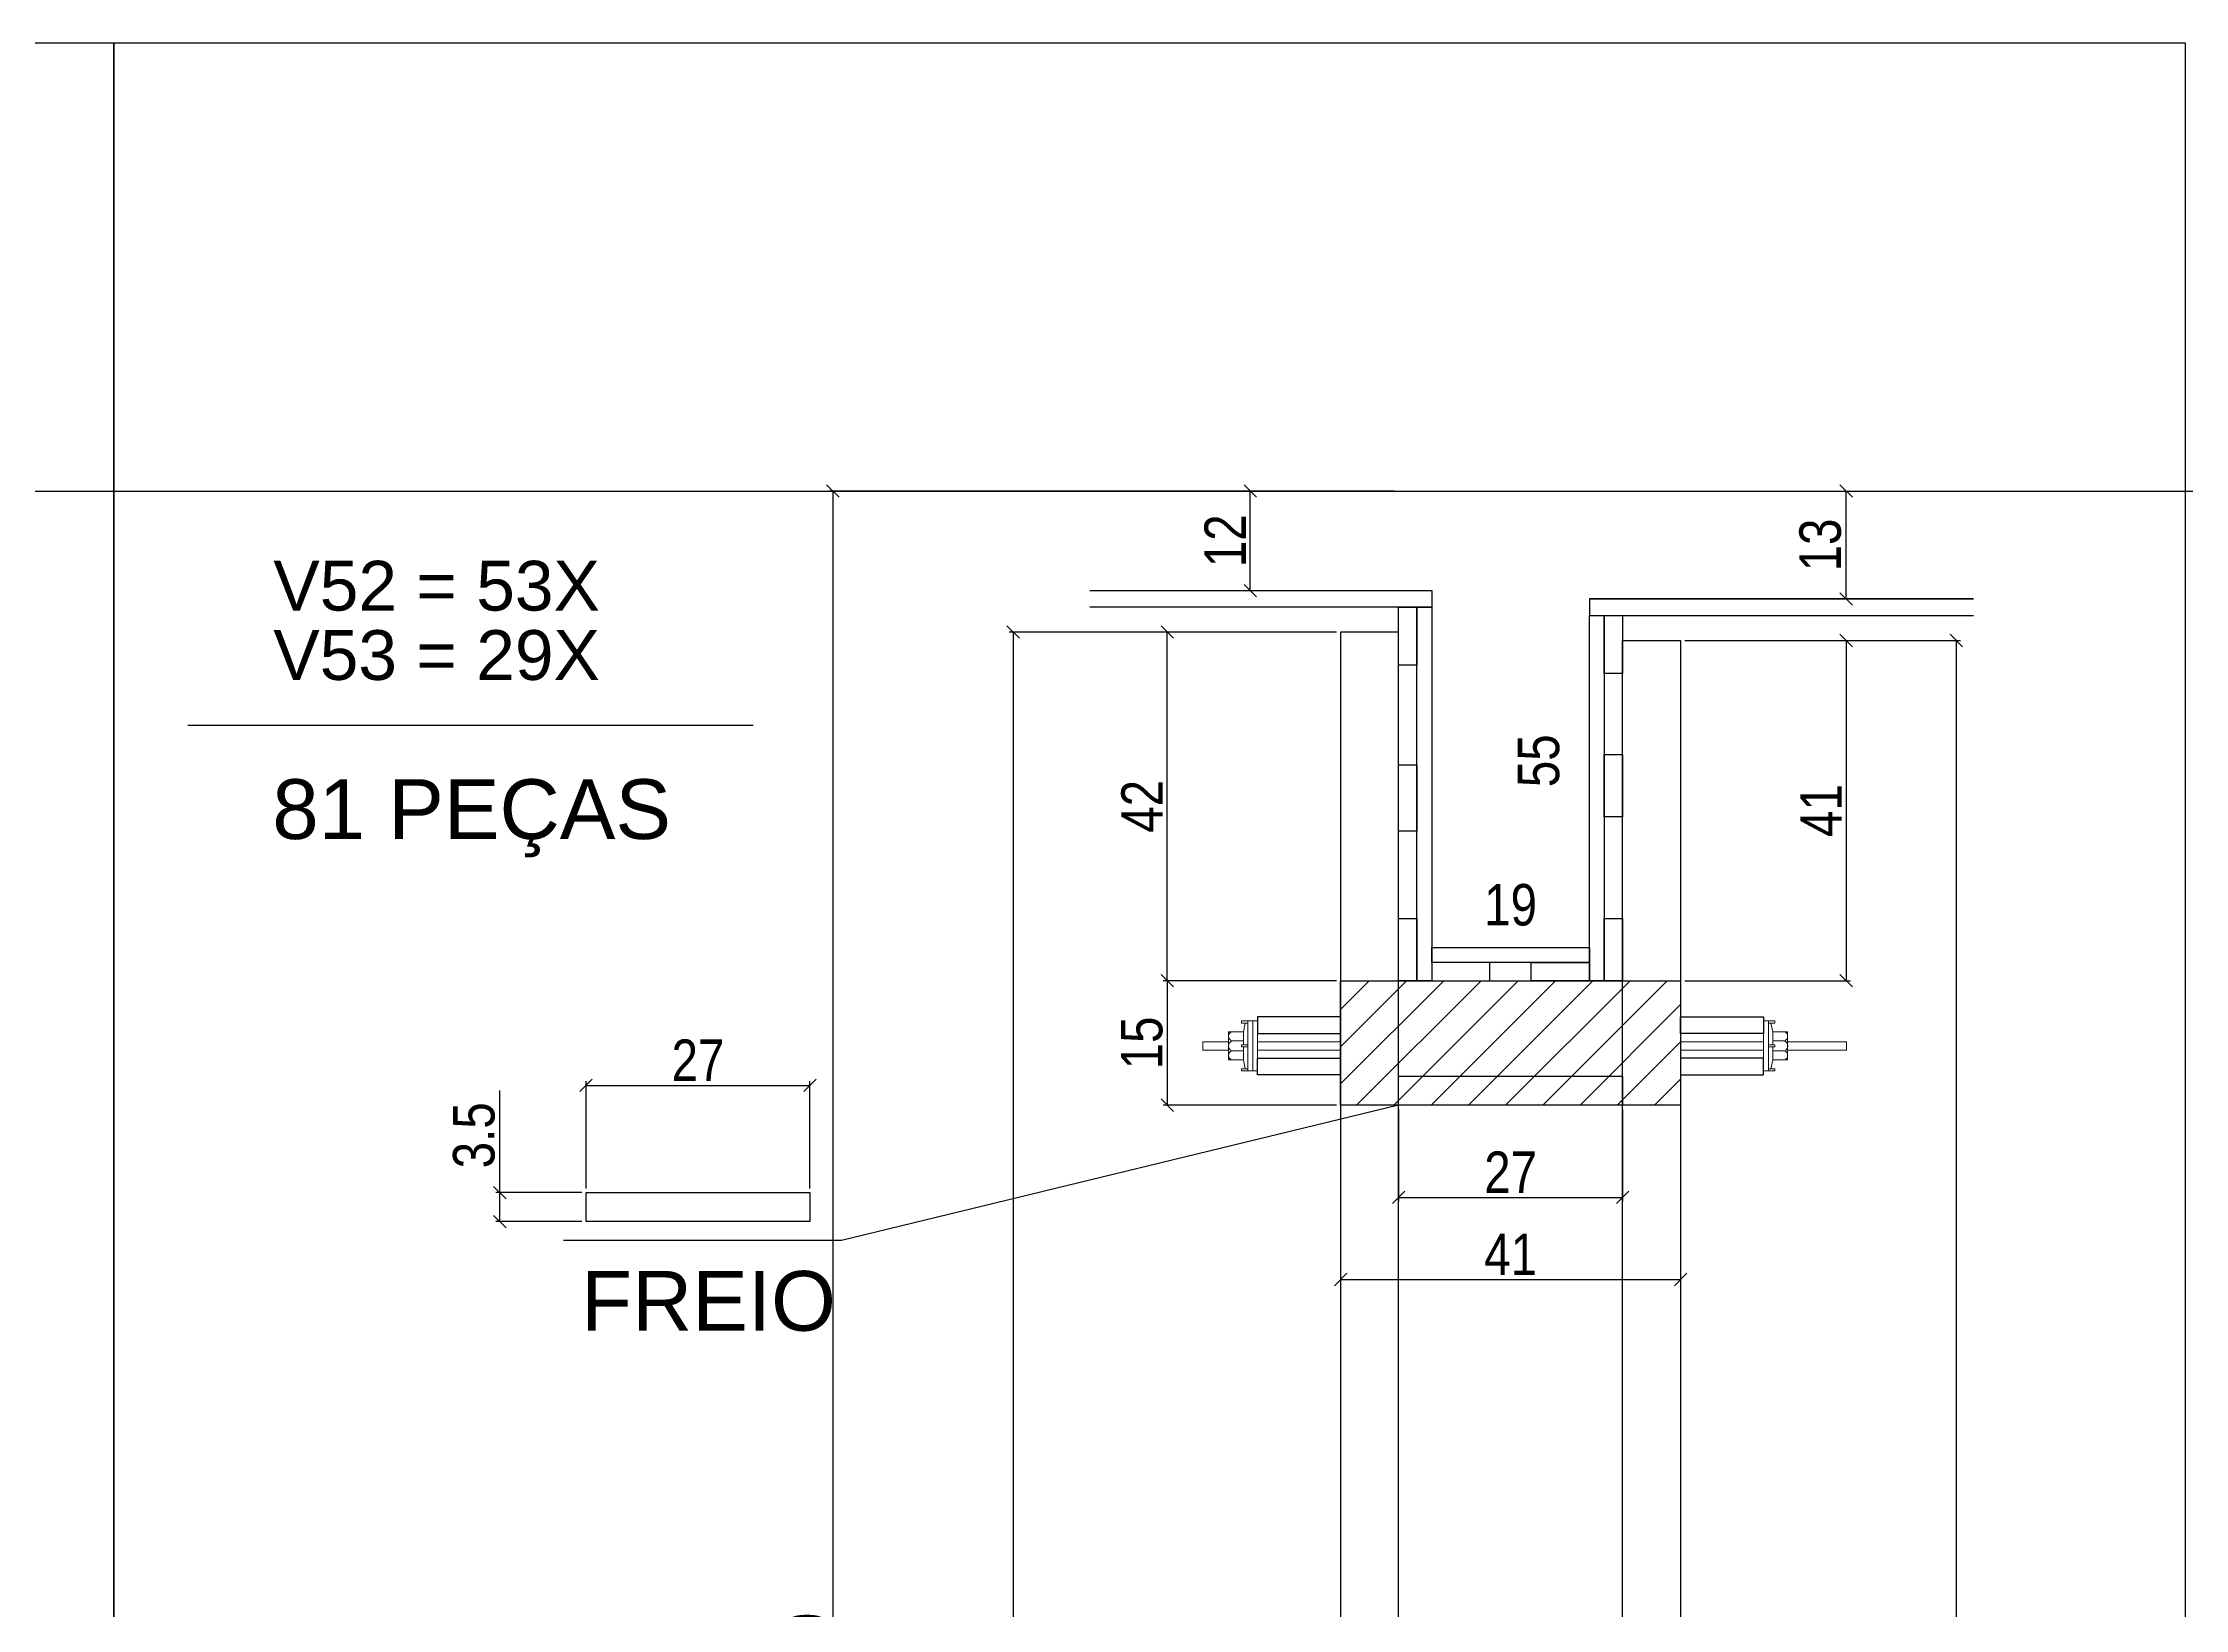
# Model space of a CAD drawing. Header units: millimetres. Extents: x 3247 to 10920, y 704 to 3817.
# Drawn here: x 5228 to 5744, y 3440 to 3817 of the extents above; entities that cross this region are included whole.
import ezdxf

# ---------------------------------------------------------------- set-up
doc = ezdxf.new("R2010")
doc.units = ezdxf.units.MM
for name, color, linetype in [('1', 1, 'Continuous'), ('COTA', 241, 'Continuous'), ('GARFOS OK', 3, 'Continuous'), ('Painéis', 200, 'Continuous'), ('Resinado', 41, 'Continuous'), ('SARR_3.5x7', 81, 'Continuous'), ('SARR_7x7', 40, 'Continuous'), ('TIRAS REESCORAMENTO', 252, 'Continuous'), ('VIGAS', 3, 'Continuous')]:
    doc.layers.add(name, color=color, linetype=linetype)
doc.layers.add('BARRA_ANCORAGEM', color=1, linetype='Continuous', lineweight=15)
doc.styles.add('COTA TECNICA 2X', font='techl___.ttf', dxfattribs={"height": 10})
doc.styles.add('R80-50', font='arial.ttf', dxfattribs={"height": 10})
doc.dimstyles.new('SECAO', dxfattribs={"dimscale": 0.333333, "dimtxt": 5, "dimasz": 9, "dimexe": 3, "dimexo": 3, "dimgap": 3, "dimtad": 1, "dimdec": 1, "dimlfac": 0.5, "dimzin": 12, "dimdsep": 46, "dimtxsty": 'COTA TECNICA 2X', "dimblk1": 'OBLIQUE', "dimblk2": 'OBLIQUE', "dimsah": 1, "dimcen": 0.9, "dimclrd": 4, "dimclre": 4, "dimclrt": 240, "dimadec": 1, "dimazin": 3, "dimtfac": 1, "dimtdec": 1, "dimtmove": 0, "dimatfit": 3, "dimfxl": 1, "dimtolj": 1, "dimtzin": 12, "dimarcsym": 0})

# ---------------------------------------------------------------- blocks, each defined once
blk = doc.blocks.new('_Oblique')
at = {"layer": '1', "color": 0, "lineweight": -2}
blk.add_line((-0.5, -0.5), (0.5, 0.5), dxfattribs=at)
blk = doc.blocks.new('*D9')
at = {"layer": 'COTA', "color": 4, "lineweight": -2, "transparency": 16777216}
for p, q in [((5539.56, 3675.22), (5460.6, 3675.22)), ((5461.6, 3675.22), (5461.6, 3169.22)), ((5539.56, 3169.22), (5460.6, 3169.22))]:
    blk.add_line(p, q, dxfattribs=at)
at = {"layer": 'Defpoints', "color": 0, "transparency": 16777216}
for p in [(5540.56, 3675.22), (5461.6, 3169.22), (5540.56, 3169.22)]:
    blk.add_point(p, dxfattribs=at)
at = {"layer": 'COTA', "color": 4, "lineweight": -2, "transparency": 16777216, "xscale": 3, "yscale": 3, "zscale": 3}
for p, rotation in [((5461.6, 3675.22), 90), ((5461.6, 3169.22), 270)]:
    blk.add_blockref('_Oblique', p, dxfattribs=dict(at, rotation=rotation))
at = {"layer": 'COTA', "color": 240, "transparency": 16777216, "insert": (5455.38, 3422.22), "char_height": 10, "attachment_point": 5, "rotation": 90, "style": 'COTA TECNICA 2X'}
blk.add_mtext('\\A1;253', dxfattribs=at)
blk = doc.blocks.new('*D15')
at = {"layer": 'COTA', "color": 4, "lineweight": -2, "transparency": 16777216}
for p, q in [((5623.56, 3673.2), (5663.49, 3673.2)), ((5662.49, 3673.2), (5662.49, 3591.17)), ((5623.56, 3591.17), (5663.49, 3591.17))]:
    blk.add_line(p, q, dxfattribs=at)
at = {"layer": 'Defpoints', "color": 0, "transparency": 16777216}
for p in [(5622.56, 3673.2), (5622.56, 3591.17), (5662.49, 3591.17)]:
    blk.add_point(p, dxfattribs=at)
at = {"layer": 'COTA', "color": 4, "lineweight": -2, "transparency": 16777216, "xscale": 3, "yscale": 3, "zscale": 3}
for p, rotation in [((5662.49, 3673.2), 90), ((5662.49, 3591.17), 270)]:
    blk.add_blockref('_Oblique', p, dxfattribs=dict(at, rotation=rotation))
at = {"layer": 'COTA', "color": 240, "transparency": 16777216, "insert": (5656.42, 3632.19), "char_height": 10, "attachment_point": 5, "rotation": 90, "style": 'COTA TECNICA 2X'}
blk.add_mtext('\\A1;41', dxfattribs=at)
blk = doc.blocks.new('*D16')
at = {"layer": 'COTA', "color": 4, "lineweight": -2, "transparency": 16777216}
for p, q in [((5553.56, 3709.22), (5417.1, 3709.22)), ((5418.1, 3709.22), (5418.1, 3149.22)), ((5539.56, 3149.22), (5417.1, 3149.22))]:
    blk.add_line(p, q, dxfattribs=at)
at = {"layer": 'Defpoints', "color": 0, "transparency": 16777216}
for p in [(5554.56, 3709.22), (5418.1, 3149.22), (5540.56, 3149.22)]:
    blk.add_point(p, dxfattribs=at)
at = {"layer": 'COTA', "color": 4, "lineweight": -2, "transparency": 16777216, "xscale": 3, "yscale": 3, "zscale": 3}
for p, rotation in [((5418.1, 3709.22), 90), ((5418.1, 3149.22), 270)]:
    blk.add_blockref('_Oblique', p, dxfattribs=dict(at, rotation=rotation))
at = {"layer": 'COTA', "color": 240, "transparency": 16777216, "insert": (5411.97, 3429.22), "char_height": 10, "attachment_point": 5, "rotation": 90, "style": 'COTA TECNICA 2X'}
blk.add_mtext('\\A1;280', dxfattribs=at)
blk = doc.blocks.new('*D18')
at = {"layer": 'Defpoints', "color": 0, "transparency": 16777216}
for p in [(5587.6, 3709.22), (5594.45, 3709.22), (5587.6, 3599.17)]:
    blk.add_point(p, dxfattribs=at)
at = {"layer": 'COTA', "color": 240, "transparency": 16777216, "insert": (5588.34, 3644.2), "char_height": 10, "attachment_point": 5, "rotation": 90, "style": 'COTA TECNICA 2X'}
blk.add_mtext('\\A1;55', dxfattribs=at)
blk = doc.blocks.new('*D19')
at = {"layer": 'Defpoints', "color": 0, "transparency": 16777216}
for p in [(5562.56, 3603.33), (5600.56, 3603.33), (5600.56, 3603.33)]:
    blk.add_point(p, dxfattribs=at)
at = {"layer": 'COTA', "color": 240, "transparency": 16777216, "insert": (5581.56, 3609.42), "char_height": 10, "attachment_point": 5, "style": 'COTA TECNICA 2X'}
blk.add_mtext('\\A1;19', dxfattribs=at)
blk = doc.blocks.new('*D21')
at = {"layer": 'COTA', "color": 4, "lineweight": -2, "transparency": 16777216}
for p, q in [((5650.16, 3709.22), (5663.49, 3709.22)), ((5662.49, 3683.22), (5662.49, 3709.22)), ((5650.16, 3683.22), (5663.49, 3683.22))]:
    blk.add_line(p, q, dxfattribs=at)
at = {"layer": 'Defpoints', "color": 0, "transparency": 16777216}
for p in [(5649.16, 3709.22), (5662.49, 3709.22), (5649.16, 3683.22)]:
    blk.add_point(p, dxfattribs=at)
at = {"layer": 'COTA', "color": 4, "lineweight": -2, "transparency": 16777216, "xscale": 3, "yscale": 3, "zscale": 3}
for p, rotation in [((5662.49, 3709.22), 90), ((5662.49, 3683.22), 270)]:
    blk.add_blockref('_Oblique', p, dxfattribs=dict(at, rotation=rotation))
at = {"layer": 'COTA', "color": 240, "transparency": 16777216, "insert": (5656.27, 3696.22), "char_height": 10, "attachment_point": 5, "rotation": 90, "style": 'COTA TECNICA 2X'}
blk.add_mtext('\\A1;13', dxfattribs=at)
blk = doc.blocks.new('*D22')
at = {"layer": 'COTA', "color": 4, "lineweight": -2, "transparency": 16777216}
for p, q in [((5624.56, 3673.2), (5690.03, 3673.2)), ((5689.03, 3673.2), (5689.03, 3169.22)), ((5624.56, 3169.22), (5690.03, 3169.22))]:
    blk.add_line(p, q, dxfattribs=at)
at = {"layer": 'Defpoints', "color": 0, "transparency": 16777216}
for p in [(5623.56, 3673.2), (5623.56, 3169.22), (5689.03, 3169.22)]:
    blk.add_point(p, dxfattribs=at)
at = {"layer": 'COTA', "color": 4, "lineweight": -2, "transparency": 16777216, "xscale": 3, "yscale": 3, "zscale": 3}
for p, rotation in [((5689.03, 3673.2), 90), ((5689.03, 3169.22), 270)]:
    blk.add_blockref('_Oblique', p, dxfattribs=dict(at, rotation=rotation))
at = {"layer": 'COTA', "color": 240, "transparency": 16777216, "insert": (5682.92, 3421.21), "char_height": 10, "attachment_point": 5, "rotation": 90, "style": 'COTA TECNICA 2X'}
blk.add_mtext('\\A1;252', dxfattribs=at)
blk = doc.blocks.new('*D24')
at = {"layer": 'COTA', "color": 4, "lineweight": -2, "transparency": 16777216}
for p, q in [((5518.79, 3685.22), (5518.79, 3709.22)), ((5519.79, 3709.22), (5519.79, 3709.22)), ((5519.79, 3685.22), (5519.79, 3685.22))]:
    blk.add_line(p, q, dxfattribs=at)
at = {"layer": 'Defpoints', "color": 0, "transparency": 16777216}
for p in [(5518.79, 3709.22), (5518.79, 3709.22), (5518.79, 3685.22)]:
    blk.add_point(p, dxfattribs=at)
at = {"layer": 'COTA', "color": 4, "lineweight": -2, "transparency": 16777216, "xscale": 3, "yscale": 3, "zscale": 3}
for p, rotation in [((5518.79, 3709.22), 90), ((5518.79, 3685.22), 270)]:
    blk.add_blockref('_Oblique', p, dxfattribs=dict(at, rotation=rotation))
at = {"layer": 'COTA', "color": 240, "transparency": 16777216, "insert": (5512.73, 3697.22), "char_height": 10, "attachment_point": 5, "rotation": 90, "style": 'COTA TECNICA 2X'}
blk.add_mtext('\\A1;12', dxfattribs=at)
blk = doc.blocks.new('A$C51C4441F')
at = {"layer": 'BARRA_ANCORAGEM'}
for p, q in [((-2.25, 3.4), (-1.79, 5.5)), ((-2.25, 3.4), (-5.81, 3.39)), ((-5.81, 3.39), (-5.81, -3.39)), ((-2.25, 1.2), (-5.02, 1.2)), ((-2.25, 3.4), (-2.25, 3.4)), ((-2.25, 3.4), (-2.25, 0.25)), ((-2.25, -3.4), (-5.81, -3.39)), ((-2.25, -1.2), (-5.02, -1.2)), ((-2.25, -0.25), (-2.25, -3.4)), ((-2.25, -3.4), (-1.79, -5.5))]:
    blk.add_line(p, q, dxfattribs=at)
for points in [[(-2.7, 6), (-1.2, 6), (-1.2, 5.5), (-2.7, 5.5)], [(-1.2, -6), (0, -6), (0, 6), (-1.2, 6)], [(-2.7, 0.25), (-1.2, 0.25), (-1.2, -0.25), (-2.7, -0.25)], [(-2.7, -6), (-1.2, -6), (-1.2, -5.5), (-2.7, -5.5)]]:
    blk.add_lwpolyline(points, close=True, dxfattribs=at)
for centre, radius, start, end in [((-4.66, 2.3), 1.15, 107.7845, 252.2718), ((-4.52, 0), 1.3, 112.648, 247.4083), ((-4.66, -2.3), 1.15, 107.7845, 252.2718)]:
    blk.add_arc(centre, radius, start, end, dxfattribs=at)
blk = doc.blocks.new('*D123')
at = {"layer": 'COTA', "color": 4, "lineweight": -2, "transparency": 16777216}
for p, q in [((5337.81, 3540.1), (5337.81, 3564.71)), ((5357.59, 3540.1), (5336.81, 3540.1)), ((5337.81, 3533.1), (5337.81, 3540.1)), ((5357.59, 3533.1), (5336.81, 3533.1))]:
    blk.add_line(p, q, dxfattribs=at)
at = {"layer": 'Defpoints', "color": 0, "transparency": 16777216}
for p in [(5337.81, 3540.1), (5358.59, 3540.1), (5358.59, 3533.1)]:
    blk.add_point(p, dxfattribs=at)
at = {"layer": 'COTA', "color": 4, "lineweight": -2, "transparency": 16777216, "xscale": 3, "yscale": 3, "zscale": 3}
for p, rotation in [((5337.81, 3540.1), 90), ((5337.81, 3533.1), 270)]:
    blk.add_blockref('_Oblique', p, dxfattribs=dict(at, rotation=rotation))
at = {"layer": 'COTA', "color": 240, "transparency": 16777216, "insert": (5331.59, 3553.91), "char_height": 10, "attachment_point": 5, "rotation": 90, "style": 'COTA TECNICA 2X'}
blk.add_mtext('\\A1;3.5', dxfattribs=at)
blk = doc.blocks.new('*D427')
at = {"layer": 'COTA', "color": 4, "lineweight": -2, "transparency": 16777216}
for p, q in [((5358.59, 3541.1), (5358.59, 3566.94)), ((5358.59, 3565.94), (5412.59, 3565.94)), ((5412.59, 3541.1), (5412.59, 3566.94))]:
    blk.add_line(p, q, dxfattribs=at)
at = {"layer": 'Defpoints', "color": 0, "transparency": 16777216}
for p in [(5412.59, 3565.94), (5358.59, 3540.1), (5412.59, 3540.1)]:
    blk.add_point(p, dxfattribs=at)
at = {"layer": 'COTA', "color": 4, "lineweight": -2, "transparency": 16777216, "xscale": 3, "yscale": 3, "zscale": 3, "rotation": 180}
blk.add_blockref('_Oblique', (5358.59, 3565.94), dxfattribs=at)
at = {"layer": 'COTA', "color": 4, "lineweight": -2, "transparency": 16777216, "xscale": 3, "yscale": 3, "zscale": 3}
blk.add_blockref('_Oblique', (5412.59, 3565.94), dxfattribs=at)
at = {"layer": 'COTA', "color": 240, "transparency": 16777216, "insert": (5385.59, 3572.01), "char_height": 10, "attachment_point": 5, "style": 'COTA TECNICA 2X'}
blk.add_mtext('\\A1;27', dxfattribs=at)
blk = doc.blocks.new('*D151')
at = {"layer": 'COTA', "color": 4, "lineweight": -2, "transparency": 16777216}
for p, q in [((5539.56, 3675.22), (5497.76, 3675.22)), ((5498.76, 3591.17), (5498.76, 3675.22)), ((5539.56, 3591.17), (5497.76, 3591.17))]:
    blk.add_line(p, q, dxfattribs=at)
at = {"layer": 'Defpoints', "color": 0, "transparency": 16777216}
for p in [(5498.76, 3675.22), (5540.56, 3675.22), (5540.56, 3591.17)]:
    blk.add_point(p, dxfattribs=at)
at = {"layer": 'COTA', "color": 4, "lineweight": -2, "transparency": 16777216, "xscale": 3, "yscale": 3, "zscale": 3}
for p, rotation in [((5498.76, 3675.22), 90), ((5498.76, 3591.17), 270)]:
    blk.add_blockref('_Oblique', p, dxfattribs=dict(at, rotation=rotation))
at = {"layer": 'COTA', "color": 240, "transparency": 16777216, "insert": (5492.69, 3633.2), "char_height": 10, "attachment_point": 5, "rotation": 90, "style": 'COTA TECNICA 2X'}
blk.add_mtext('\\A1;42', dxfattribs=at)
blk = doc.blocks.new('*D152')
at = {"layer": 'COTA', "color": 4, "lineweight": -2, "transparency": 16777216}
for p, q in [((5539.56, 3591.17), (5497.76, 3591.17)), ((5498.76, 3591.17), (5498.76, 3561.17)), ((5539.56, 3561.17), (5497.76, 3561.17))]:
    blk.add_line(p, q, dxfattribs=at)
at = {"layer": 'Defpoints', "color": 0, "transparency": 16777216}
for p in [(5540.56, 3591.17), (5498.76, 3561.17), (5540.56, 3561.17)]:
    blk.add_point(p, dxfattribs=at)
at = {"layer": 'COTA', "color": 4, "lineweight": -2, "transparency": 16777216, "xscale": 3, "yscale": 3, "zscale": 3}
for p, rotation in [((5498.76, 3591.17), 90), ((5498.76, 3561.17), 270)]:
    blk.add_blockref('_Oblique', p, dxfattribs=dict(at, rotation=rotation))
at = {"layer": 'COTA', "color": 240, "transparency": 16777216, "insert": (5492.65, 3576.17), "char_height": 10, "attachment_point": 5, "rotation": 90, "style": 'COTA TECNICA 2X'}
blk.add_mtext('\\A1;15', dxfattribs=at)
blk = doc.blocks.new('*D153')
at = {"layer": 'COTA', "color": 4, "lineweight": -2, "transparency": 16777216}
for p, q in [((5554.56, 3560.17), (5554.56, 3537.93)), ((5608.56, 3560.17), (5608.56, 3537.93)), ((5554.56, 3538.93), (5608.56, 3538.93))]:
    blk.add_line(p, q, dxfattribs=at)
at = {"layer": 'Defpoints', "color": 0, "transparency": 16777216}
for p in [(5554.56, 3561.17), (5608.56, 3561.17), (5608.56, 3538.93)]:
    blk.add_point(p, dxfattribs=at)
at = {"layer": 'COTA', "color": 4, "lineweight": -2, "transparency": 16777216, "xscale": 3, "yscale": 3, "zscale": 3, "rotation": 180}
blk.add_blockref('_Oblique', (5554.56, 3538.93), dxfattribs=at)
at = {"layer": 'COTA', "color": 4, "lineweight": -2, "transparency": 16777216, "xscale": 3, "yscale": 3, "zscale": 3}
blk.add_blockref('_Oblique', (5608.56, 3538.93), dxfattribs=at)
at = {"layer": 'COTA', "color": 240, "transparency": 16777216, "insert": (5581.56, 3545.01), "char_height": 10, "attachment_point": 5, "style": 'COTA TECNICA 2X'}
blk.add_mtext('\\A1;27', dxfattribs=at)
blk = doc.blocks.new('*D154')
at = {"layer": 'COTA', "color": 4, "lineweight": -2, "transparency": 16777216}
for p, q in [((5540.56, 3560.17), (5540.56, 3518.14)), ((5622.56, 3560.17), (5622.56, 3518.14)), ((5540.56, 3519.14), (5622.56, 3519.14))]:
    blk.add_line(p, q, dxfattribs=at)
at = {"layer": 'Defpoints', "color": 0, "transparency": 16777216}
for p in [(5540.56, 3561.17), (5622.56, 3561.17), (5622.56, 3519.14)]:
    blk.add_point(p, dxfattribs=at)
at = {"layer": 'COTA', "color": 4, "lineweight": -2, "transparency": 16777216, "xscale": 3, "yscale": 3, "zscale": 3, "rotation": 180}
blk.add_blockref('_Oblique', (5540.56, 3519.14), dxfattribs=at)
at = {"layer": 'COTA', "color": 4, "lineweight": -2, "transparency": 16777216, "xscale": 3, "yscale": 3, "zscale": 3}
blk.add_blockref('_Oblique', (5622.56, 3519.14), dxfattribs=at)
at = {"layer": 'COTA', "color": 240, "transparency": 16777216, "insert": (5581.56, 3525.21), "char_height": 10, "attachment_point": 5, "style": 'COTA TECNICA 2X'}
blk.add_mtext('\\A1;41', dxfattribs=at)

msp = doc.modelspace()

# ---------------------------------------------------------------- hatches: boundary and pattern name
at = {"layer": 'COTA'}
h = msp.add_hatch(dxfattribs=at)
h.set_pattern_fill('ANSI31', color=256, scale=2, style=0)
h.set_pattern_definition([(45, (-19074.392, -209705.893), (-4.49012806, 4.49012806), [])])
h.paths.add_polyline_path([(5622.56, 3561.17), (5622.56, 3591.17), (5540.56, 3591.17), (5540.56, 3561.17)])

# ---------------------------------------------------------------- linework, layer by layer
at = {"layer": 'BARRA_ANCORAGEM'}
for points in [[(5519.36, 3581.47), (5520.56, 3581.47), (5520.56, 3569.47), (5519.36, 3569.47)], [(5643.76, 3581.47), (5642.56, 3581.47), (5642.56, 3569.47), (5643.76, 3569.47)], [(5507.36, 3574.47), (5513.54, 3574.47), (5513.54, 3576.47), (5507.36, 3576.47)], [(5520.56, 3574.47), (5540.56, 3574.47), (5540.56, 3576.47), (5520.56, 3576.47)], [(5642.56, 3574.47), (5622.56, 3574.47), (5622.56, 3576.47), (5642.56, 3576.47)], [(5648.37, 3574.47), (5662.56, 3574.47), (5662.56, 3576.47), (5648.37, 3576.47)]]:
    msp.add_lwpolyline(points, close=True, dxfattribs=at)
at = {"layer": 'COTA', "color": 1}
msp.add_line((3246.75, 3709.22), (6743.22, 3709.22), dxfattribs=at)
at = {"layer": 'GARFOS OK', "color": 3}
for p, q in [((5554.56, 3561.17), (5420.2, 3528.57)), ((5420.2, 3528.57), (5353.18, 3528.57))]:
    msp.add_line(p, q, dxfattribs=at)
at = {"layer": 'Painéis'}
msp.add_lwpolyline([(5622.56, 3561.17), (5540.56, 3561.17), (5540.56, 3591.17), (5622.56, 3591.17)], close=True, dxfattribs=at)
at = {"layer": 'Resinado'}
msp.add_line((5600.56, 3683.22), (5693.22, 3683.22), dxfattribs=at)
at = {"layer": 'SARR_3.5x7', "linetype": 'Continuous'}
msp.add_lwpolyline([(5358.59, 3540.1), (5412.59, 3540.1), (5412.59, 3533.1), (5358.59, 3533.1)], close=True, dxfattribs=at)
at = {"layer": 'SARR_7x7', "linetype": 'Continuous'}
for points in [[(5540.56, 3169.22), (5554.56, 3169.22), (5554.56, 3675.22), (5540.56, 3675.22)], [(5622.56, 3169.22), (5608.56, 3169.22), (5608.56, 3673.2), (5622.56, 3673.2)], [(5554.56, 3568.17), (5608.56, 3568.17), (5608.56, 3561.17), (5554.56, 3561.17)]]:
    msp.add_lwpolyline(points, close=True, dxfattribs=at)
at = {"layer": 'TIRAS REESCORAMENTO', "linetype": 'ByBlock'}
for p, q in [((5480.08, 3709.22), (5693.7, 3709.22)), ((5600.56, 3679.22), (5693.22, 3679.22))]:
    msp.add_line(p, q, dxfattribs=at)
for points in [[(5480.08, 3685.22), (5562.56, 3685.22), (5562.56, 3681.22), (5480.08, 3681.22)], [(5562.56, 3591.17), (5558.96, 3591.17), (5558.96, 3681.22), (5562.56, 3681.22), (5562.56, 3591.17)], [(5693.22, 3683.22), (5600.56, 3683.22), (5600.56, 3679.22), (5693.22, 3679.22)], [(5604.16, 3591.17), (5600.56, 3591.17), (5600.56, 3679.22), (5604.16, 3679.22), (5604.16, 3591.17)]]:
    msp.add_lwpolyline(points, dxfattribs=at)
for points in [[(5554.56, 3681.22), (5558.96, 3681.22), (5558.96, 3667.22), (5554.56, 3667.22)], [(5604.16, 3679.22), (5608.56, 3679.22), (5608.56, 3665.22), (5604.16, 3665.22)], [(5554.56, 3643.2), (5558.96, 3643.2), (5558.96, 3627.2), (5554.56, 3627.2)], [(5604.16, 3645.7), (5608.56, 3645.7), (5608.56, 3630.7), (5604.16, 3630.7)], [(5554.56, 3606.17), (5558.96, 3606.17), (5558.96, 3591.17), (5554.56, 3591.17)], [(5604.16, 3606.17), (5608.56, 3606.17), (5608.56, 3591.17), (5604.16, 3591.17)], [(5600.56, 3595.57), (5562.56, 3595.57), (5562.56, 3599.17), (5600.56, 3599.17)], [(5576.56, 3591.17), (5576.56, 3595.57), (5562.56, 3595.57), (5562.56, 3591.17)], [(5586.52, 3591.17), (5586.52, 3595.57), (5600.56, 3595.57), (5600.56, 3591.17)], [(5520.56, 3578.47), (5540.56, 3578.47), (5540.56, 3582.47), (5520.56, 3582.47)], [(5642.56, 3578.47), (5622.56, 3578.47), (5622.56, 3582.47), (5642.56, 3582.47)], [(5520.56, 3572.47), (5540.56, 3572.47), (5540.56, 3568.47), (5520.56, 3568.47)], [(5642.56, 3572.47), (5622.56, 3572.47), (5622.56, 3568.47), (5642.56, 3568.47)]]:
    msp.add_lwpolyline(points, close=True, dxfattribs=at)
at = {"layer": 'VIGAS', "color": 7}
msp.add_line((5262.53, 3652.8), (5398.91, 3652.8), dxfattribs=at)
at = {"layer": 'VIGAS'}
for points in [[(5244.73, 3008.97), (4745.24, 3008.97), (4745.24, 3817.27), (5244.73, 3817.27)], [(5744.23, 3008.97), (5244.73, 3008.97), (5244.73, 3817.27), (5744.23, 3817.27)]]:
    msp.add_lwpolyline(points, close=True, dxfattribs=at)

# ---------------------------------------------------------------- block references
at = {"layer": 'BARRA_ANCORAGEM', "xscale": -1, "rotation": 180}
msp.add_blockref('A$C51C4441F', (5519.36, 3575.47), dxfattribs=at)
at = {"layer": 'BARRA_ANCORAGEM', "xscale": -1}
msp.add_blockref('A$C51C4441F', (5642.56, 3575.47), dxfattribs=at)

# ---------------------------------------------------------------- texts
at = {"layer": 'VIGAS', "color": 7, "style": 'R80-50'}
for s, p in [('V52 = 53X', (5283.19, 3680.4)), ('V53 = 29X', (5283.19, 3663.69))]:
    msp.add_text(s, height=12, dxfattribs=at).set_placement(p)
at = {"layer": 'VIGAS', "color": 7, "char_height": 14.4, "attachment_point": 1, "style": 'R80-50'}
for s, insert in [('81 PEÇAS', (5282.94, 3639.74)), ('FREIO', (5357.4, 3521.2))]:
    msp.add_mtext_dynamic_manual_height_columns(s, width=162.221, gutter_width=50, heights=[0], dxfattribs=dict(at, insert=insert))

# ---------------------------------------------------------------- dimensions: what is measured, and where the dimension line sits
at = {"layer": 'COTA', "color": 3}
for base, p1, p2, picture, middle in [((5418.1, 3149.22), (5554.56, 3709.22), (5540.56, 3149.22), '*D16', (5411.97, 3429.22)), ((5518.79, 3709.22), (5518.79, 3685.22), (5518.79, 3709.22), '*D24', (5512.73, 3697.22)), ((5662.49, 3709.22), (5649.16, 3683.22), (5649.16, 3709.22), '*D21', (5656.27, 3696.22)), ((5461.6, 3169.22), (5540.56, 3675.22), (5540.56, 3169.22), '*D9', (5455.38, 3422.22)), ((5498.76, 3675.22), (5540.56, 3591.17), (5540.56, 3675.22), '*D151', (5492.69, 3633.2)), ((5662.49, 3591.17), (5622.56, 3673.2), (5622.56, 3591.17), '*D15', (5656.42, 3632.19)), ((5689.03, 3169.22), (5623.56, 3673.2), (5623.56, 3169.22), '*D22', (5682.92, 3421.21)), ((5498.76, 3561.17), (5540.56, 3591.17), (5540.56, 3561.17), '*D152', (5492.65, 3576.17)), ((5337.81, 3540.1), (5358.59, 3533.1), (5358.59, 3540.1), '*D123', (5331.59, 3553.91))]:
    dim = msp.add_linear_dim(base=base, p1=p1, p2=p2, angle=90, dimstyle='SECAO', dxfattribs=at)
    dim.commit()
    dim.dimension.update_dxf_attribs({"geometry": picture, "text_midpoint": middle})
dim = msp.add_linear_dim(base=(5594.45, 3709.22), p1=(5587.6, 3599.17), p2=(5587.6, 3709.22), angle=90, dimstyle='SECAO', override={"dimse1": 1, "dimse2": 1, "dimsd1": 1, "dimsd2": 1}, dxfattribs=at)
dim.commit()
dim.dimension.update_dxf_attribs({"geometry": '*D18', "text_midpoint": (5594.45, 3644.2), "dimtype": 160})
dim = msp.add_linear_dim(base=(5600.56, 3603.33), p1=(5562.56, 3603.33), p2=(5600.56, 3603.33), dimstyle='SECAO', override={"dimse1": 1, "dimse2": 1, "dimsd1": 1, "dimsd2": 1}, dxfattribs=at)
dim.commit()
dim.dimension.update_dxf_attribs({"geometry": '*D19', "text_midpoint": (5581.56, 3609.42)})
for base, p1, p2, picture, middle in [((5412.59, 3565.94), (5358.59, 3540.1), (5412.59, 3540.1), '*D427', (5385.59, 3572.01)), ((5622.56, 3519.14), (5540.56, 3561.17), (5622.56, 3561.17), '*D154', (5581.56, 3525.21)), ((5608.56, 3538.93), (5554.56, 3561.17), (5608.56, 3561.17), '*D153', (5581.56, 3545.01))]:
    dim = msp.add_linear_dim(base=base, p1=p1, p2=p2, dimstyle='SECAO', dxfattribs=at)
    dim.commit()
    dim.dimension.update_dxf_attribs({"geometry": picture, "text_midpoint": middle})

doc.saveas('drawing.dxf')
